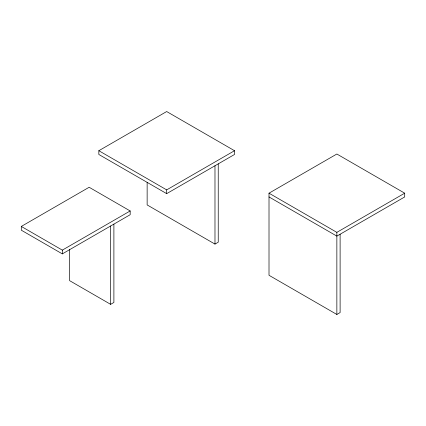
<?xml version="1.0" encoding="UTF-8"?>
<svg xmlns="http://www.w3.org/2000/svg" width="426" height="426" viewBox="0 0 426 426"><rect width="100%" height="100%" fill="white"/><g stroke="black" fill="none" stroke-linecap="round" stroke-linejoin="round"><path stroke-width="0.64" d="M98.832 150.713L166.678 111.543L234.524 150.713L234.524 154.473L166.678 193.644L98.832 154.473L98.832 150.713L166.678 189.884L234.524 150.713M21.3 226.435L89.146 187.264L130.175 210.955L130.175 214.715L62.329 253.885L21.3 230.194L21.3 226.435L62.329 250.126L130.175 210.955M340.113 234.236L340.113 312.577L336.854 314.457L269.008 275.287L269.008 193.186L336.854 154.015L404.7 193.186L404.7 196.945L336.854 236.116L269.008 196.945M69.608 249.444L69.608 280.649L110.638 304.34L113.896 302.46L113.896 224.119M147.14 182.355L147.14 204.927L214.981 244.093L218.24 242.213L218.24 163.872M269.008 193.186L336.854 232.356L404.7 193.186M336.854 232.356L336.854 314.457M214.981 165.751L214.981 244.093M166.678 189.884L166.678 193.644M110.638 225.998L110.638 304.34M62.329 250.126L62.329 253.885"/></g></svg>
